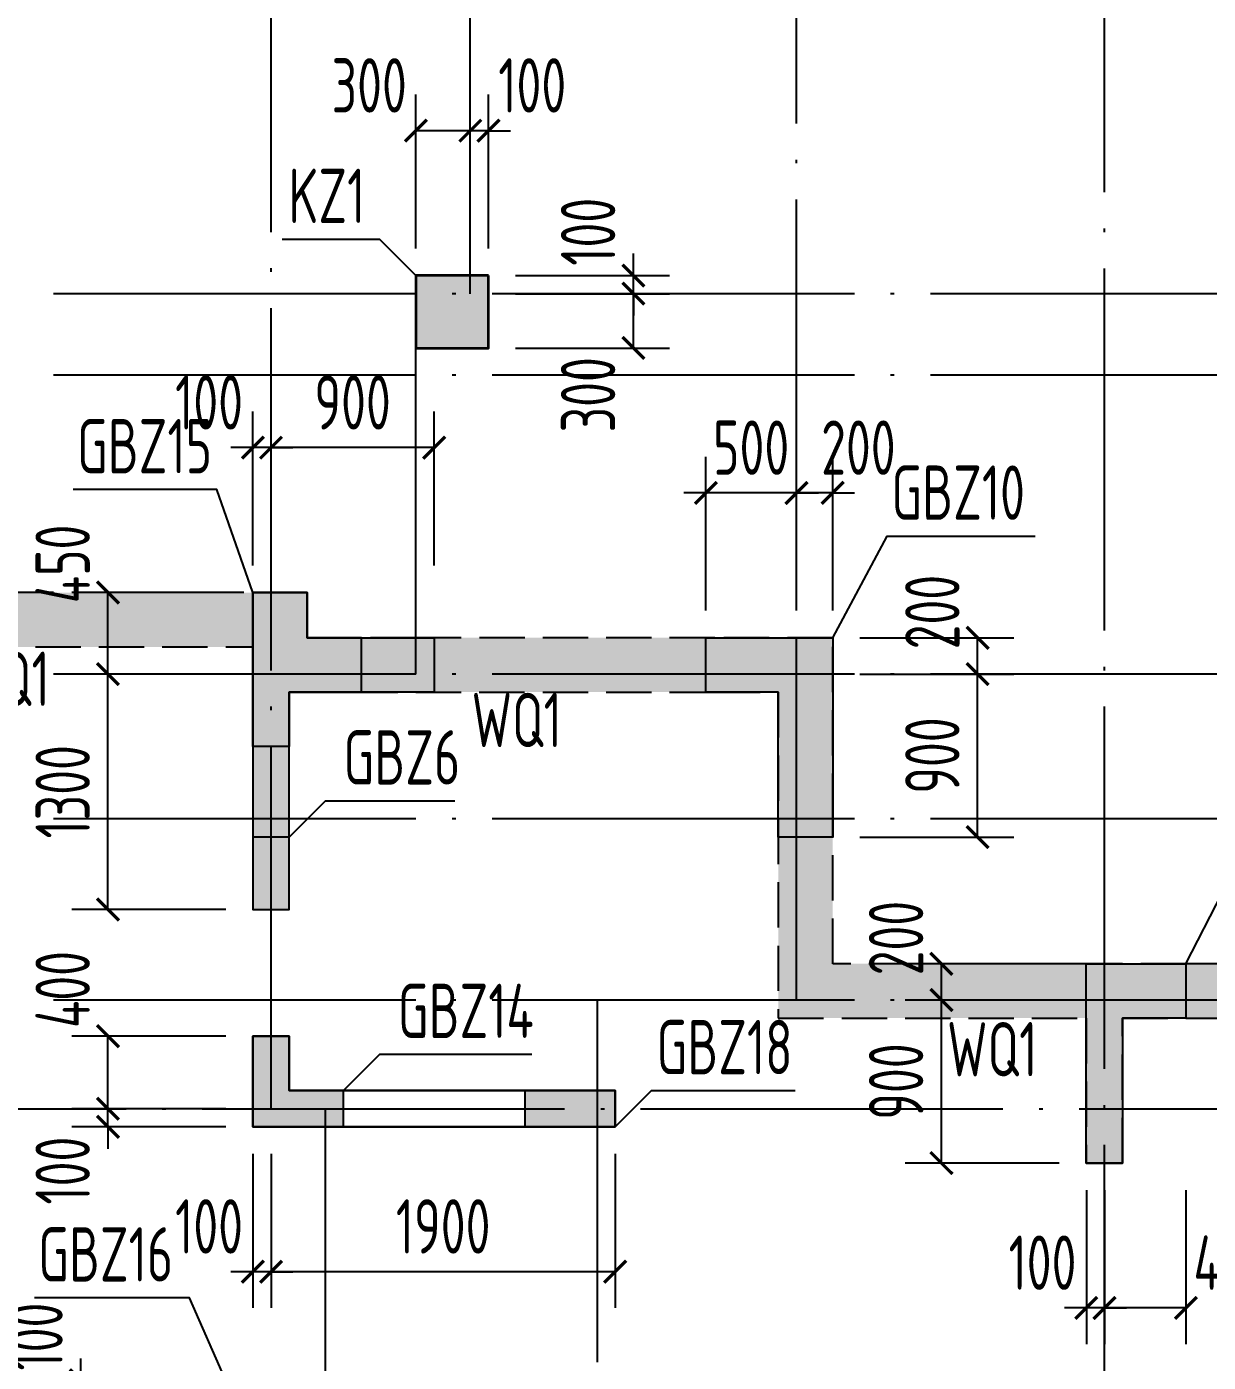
# Model space of a CAD drawing. Extents: x -1058961 to 23600, y -449123 to 2751847.
# Drawn here: x -433208 to -426687, y 29336 to 36710 of the extents above; entities that cross this region are included whole.
import ezdxf
from ezdxf.enums import TextEntityAlignment as Align

# ---------------------------------------------------------------- set-up
doc = ezdxf.new("R2010")
doc.units = 0
doc.header["$LTSCALE"] = 1000
doc.linetypes.add('DASH', pattern=[0.35, 0.25, -0.1])
doc.linetypes.add('DOTE', pattern=[2.42, 2, -0.2, 0.02, -0.2])
doc.layers.get('0').update_dxf_attribs({"linetype": 'CONTINUOUS'})
doc.layers.get('DEFPOINTS').update_dxf_attribs({"linetype": 'CONTINUOUS'})
for name, color, linetype in [('A-DOTE', 10, 'DOTE'), ('COLU_DE_TEXT', 7, 'CONTINUOUS'), ('LABEL', 1, 'CONTINUOUS'), ('S-Q墙填充', 252, 'CONTINUOUS'), ('S-Q墙实线', 6, 'CONTINUOUS'), ('S-Q墙标注', 3, 'CONTINUOUS'), ('S-Q墙虚线', 6, 'DASH'), ('S-X详图填充', 252, 'CONTINUOUS'), ('S-X详图实线', 4, 'CONTINUOUS'), ('S-Z柱实线', 6, 'CONTINUOUS')]:
    doc.layers.add(name, color=color, linetype=linetype)
doc.layers.add('PUB_HATCH', color=8, linetype='CONTINUOUS', lineweight=9)
doc.styles.add('TSSD_REIN', font='tssdeng.shx', dxfattribs={"width": 0.7, "height": 300, "bigfont": 'tssdchn.shx'})
doc.styles.add('结构文字', font='zstxt.shx', dxfattribs={"width": 0.7, "bigfont": 'zshz.shx'})
doc.dimstyles.new('STRUCK', dxfattribs={"dimtxt": 400, "dimasz": 121, "dimexe": 200, "dimexo": 150, "dimgap": 115, "dimtad": 1, "dimdec": 0, "dimdsep": 46, "dimtxsty": '结构文字', "dimblk": 'ARCHTICK', "dimcen": 400, "dimclrd": 3, "dimclre": 3, "dimclrt": 7, "dimadec": 0, "dimazin": 0, "dimtfac": 1, "dimtdec": 0, "dimtix": 1, "dimtmove": 2, "dimatfit": 3, "dimldrblk": '_DIMX', "dimfxl": 0, "dimtolj": 1, "dimtzin": 0, "dimarcsym": 0})

# ---------------------------------------------------------------- blocks, each defined once
blk = doc.blocks.new('20210726.16350016')
at = {"layer": 'A-DOTE'}
for p, q in [((18500, 13100.3), (18500, 21100)), ((19600, 17600), (19600, 21100)), ((21400, 13700), (21400, 21100)), ((23100, 10900), (23100, 21100)), ((55600, 17600), (3600, 17600)), ((19300, 15500), (19300, 17600)), ((55600, 17150), (3600, 17150)), ((55600, 15500), (3600, 15500)), ((55600, 14700), (3600, 14700)), ((55600, 13700), (3600, 13700)), ((20299.8, 13700), (20300, 3600)), ((3600, 13100.3), (55600, 13100.3)), ((18800, 11500), (18800, 13100))]:
    blk.add_line(p, q, dxfattribs=at)
blk = doc.blocks.new('_ArchTick')
at = {"color": 0, "linetype": 'ByBlock', "const_width": 0.15}
blk.add_lwpolyline([(-0.5, -0.5), (0.5, 0.5)], dxfattribs=at)
blk = doc.blocks.new('*D2979')
at = {"layer": 'DEFPOINTS', "color": 0}
for p in [(-428159.9, 31336.1), (-427359.9, 31336.1), (-427359.9, 30436.1)]:
    blk.add_point(p, dxfattribs=at)
at = {"layer": 'S-Q墙标注', "color": 3, "lineweight": -2}
for p, q in [((-427509.9, 31336.1), (-428359.9, 31336.1)), ((-428159.9, 30436.1), (-428159.9, 31336.1)), ((-427509.9, 30436.1), (-428359.9, 30436.1))]:
    blk.add_line(p, q, dxfattribs=at)
at = {"layer": 'S-Q墙标注', "color": 3, "lineweight": -2, "xscale": 121, "yscale": 121, "zscale": 121}
for p, rotation in [((-428159.9, 31336.1), 90), ((-428159.9, 30436.1), 270)]:
    blk.add_blockref('_ArchTick', p, dxfattribs=dict(at, rotation=rotation))
at = {"layer": 'S-Q墙标注', "color": 7, "insert": (-428409.9, 30886.1), "char_height": 300, "attachment_point": 5, "rotation": 90, "style": 'TSSD_REIN'}
blk.add_mtext('\\A1;900', dxfattribs=at)
blk = doc.blocks.new('_DIMX')
blk.add_line((-150, 0), (150, 0))
at = {"const_width": 50}
blk.add_lwpolyline([(-70, -70), (70, 70)], dxfattribs=at)
blk = doc.blocks.new('*D2980')
at = {"layer": 'DEFPOINTS', "color": 0}
for p in [(-428159.9, 31536.1), (-427359.9, 31536.1), (-427359.9, 31336.1)]:
    blk.add_point(p, dxfattribs=at)
at = {"layer": 'S-Q墙标注', "color": 3, "lineweight": -2}
for p, q in [((-427509.9, 31536.1), (-428359.9, 31536.1)), ((-428159.9, 31336.1), (-428159.9, 31536.1)), ((-427509.9, 31336.1), (-428359.9, 31336.1))]:
    blk.add_line(p, q, dxfattribs=at)
at = {"layer": 'S-Q墙标注', "color": 3, "lineweight": -2, "xscale": 121, "yscale": 121, "zscale": 121}
for p, rotation in [((-428159.9, 31536.1), 90), ((-428159.9, 31336.1), 270)]:
    blk.add_blockref('_ArchTick', p, dxfattribs=dict(at, rotation=rotation))
at = {"layer": 'S-Q墙标注', "color": 7, "insert": (-428409.9, 31678), "char_height": 300, "attachment_point": 5, "rotation": 90, "style": 'TSSD_REIN'}
blk.add_mtext('\\A1;200', dxfattribs=at)
blk = doc.blocks.new('*D2981')
at = {"layer": 'DEFPOINTS', "color": 0}
for p in [(-427259.9, 30436.1), (-426810, 30436.1), (-427259.9, 29636.1)]:
    blk.add_point(p, dxfattribs=at)
at = {"layer": 'S-Q墙标注', "color": 3, "lineweight": -2}
for p, q in [((-427259.9, 30286.1), (-427259.9, 29436.1)), ((-426810, 30286.1), (-426810, 29436.1)), ((-426810, 29636.1), (-427259.9, 29636.1))]:
    blk.add_line(p, q, dxfattribs=at)
at = {"layer": 'S-Q墙标注', "color": 3, "lineweight": -2, "xscale": 121, "yscale": 121, "zscale": 121, "rotation": 180}
blk.add_blockref('_ArchTick', (-427259.9, 29636.1), dxfattribs=at)
at = {"layer": 'S-Q墙标注', "color": 3, "lineweight": -2, "xscale": 121, "yscale": 121, "zscale": 121}
blk.add_blockref('_ArchTick', (-426810, 29636.1), dxfattribs=at)
at = {"layer": 'S-Q墙标注', "color": 7, "insert": (-426551.9, 29886.1), "char_height": 300, "attachment_point": 5, "style": 'TSSD_REIN'}
blk.add_mtext('\\A1;450', dxfattribs=at)
blk = doc.blocks.new('*D2982')
at = {"layer": 'DEFPOINTS', "color": 0}
for p in [(-427359.9, 30436.1), (-427259.9, 30436.1), (-427359.9, 29636.1)]:
    blk.add_point(p, dxfattribs=at)
at = {"layer": 'S-Q墙标注', "color": 3, "lineweight": -2}
for p, q in [((-427359.9, 30286.1), (-427359.9, 29436.1)), ((-427259.9, 30286.1), (-427259.9, 29436.1)), ((-427359.9, 29636.1), (-427480.9, 29636.1)), ((-427259.9, 29636.1), (-427359.9, 29636.1)), ((-427259.9, 29636.1), (-427138.9, 29636.1))]:
    blk.add_line(p, q, dxfattribs=at)
at = {"layer": 'S-Q墙标注', "color": 3, "lineweight": -2, "xscale": 121, "yscale": 121, "zscale": 121}
blk.add_blockref('_ArchTick', (-427359.9, 29636.1), dxfattribs=at)
at = {"layer": 'S-Q墙标注', "color": 3, "lineweight": -2, "xscale": 121, "yscale": 121, "zscale": 121, "rotation": 180}
blk.add_blockref('_ArchTick', (-427259.9, 29636.1), dxfattribs=at)
at = {"layer": 'S-Q墙标注', "color": 7, "insert": (-427601.9, 29886.1), "char_height": 300, "attachment_point": 5, "style": 'TSSD_REIN'}
blk.add_mtext('\\A1;100', dxfattribs=at)
blk = doc.blocks.new('*D2983')
at = {"layer": 'DEFPOINTS', "color": 0}
for p in [(-432759.9, 30736.3), (-431959.9, 30736.3), (-431959.9, 30636.3)]:
    blk.add_point(p, dxfattribs=at)
at = {"layer": 'S-Q墙标注', "color": 3, "lineweight": -2}
for p, q in [((-432759.9, 30736.3), (-432759.9, 30857.3)), ((-432109.9, 30736.3), (-432959.9, 30736.3)), ((-432759.9, 30636.3), (-432759.9, 30736.3)), ((-432109.9, 30636.3), (-432959.9, 30636.3)), ((-432759.9, 30636.3), (-432759.9, 30515.3))]:
    blk.add_line(p, q, dxfattribs=at)
at = {"layer": 'S-Q墙标注', "color": 3, "lineweight": -2, "xscale": 121, "yscale": 121, "zscale": 121}
for p, rotation in [((-432759.9, 30736.3), 270), ((-432759.9, 30636.3), 90)]:
    blk.add_blockref('_ArchTick', p, dxfattribs=dict(at, rotation=rotation))
at = {"layer": 'S-Q墙标注', "color": 7, "insert": (-433009.9, 30394.4), "char_height": 300, "attachment_point": 5, "rotation": 90, "style": 'TSSD_REIN'}
blk.add_mtext('\\A1;100', dxfattribs=at)
blk = doc.blocks.new('*D2984')
at = {"layer": 'DEFPOINTS', "color": 0}
for p in [(-432759.9, 31136.3), (-431959.9, 31136.3), (-431959.9, 30736.3)]:
    blk.add_point(p, dxfattribs=at)
at = {"layer": 'S-Q墙标注', "color": 3, "lineweight": -2}
for p, q in [((-432109.9, 31136.3), (-432959.9, 31136.3)), ((-432759.9, 30736.3), (-432759.9, 31136.3)), ((-432109.9, 30736.3), (-432959.9, 30736.3))]:
    blk.add_line(p, q, dxfattribs=at)
at = {"layer": 'S-Q墙标注', "color": 3, "lineweight": -2, "xscale": 121, "yscale": 121, "zscale": 121}
for p, rotation in [((-432759.9, 31136.3), 90), ((-432759.9, 30736.3), 270)]:
    blk.add_blockref('_ArchTick', p, dxfattribs=dict(at, rotation=rotation))
at = {"layer": 'S-Q墙标注', "color": 7, "insert": (-433009.9, 31394.4), "char_height": 300, "attachment_point": 5, "rotation": 90, "style": 'TSSD_REIN'}
blk.add_mtext('\\A1;400', dxfattribs=at)
blk = doc.blocks.new('*D2985')
at = {"layer": 'DEFPOINTS', "color": 0}
for p in [(-431859.9, 30636.3), (-429959.9, 30636.3), (-431859.9, 29836.3)]:
    blk.add_point(p, dxfattribs=at)
at = {"layer": 'S-Q墙标注', "color": 3, "lineweight": -2}
for p, q in [((-431859.9, 30486.3), (-431859.9, 29636.3)), ((-429959.9, 30486.3), (-429959.9, 29636.3)), ((-429959.9, 29836.3), (-431859.9, 29836.3))]:
    blk.add_line(p, q, dxfattribs=at)
at = {"layer": 'S-Q墙标注', "color": 3, "lineweight": -2, "xscale": 121, "yscale": 121, "zscale": 121, "rotation": 180}
blk.add_blockref('_ArchTick', (-431859.9, 29836.3), dxfattribs=at)
at = {"layer": 'S-Q墙标注', "color": 3, "lineweight": -2, "xscale": 121, "yscale": 121, "zscale": 121}
blk.add_blockref('_ArchTick', (-429959.9, 29836.3), dxfattribs=at)
at = {"layer": 'S-Q墙标注', "color": 7, "insert": (-430909.9, 30086.3), "char_height": 300, "attachment_point": 5, "style": 'TSSD_REIN'}
blk.add_mtext('\\A1;1900', dxfattribs=at)
blk = doc.blocks.new('*D2986')
at = {"layer": 'DEFPOINTS', "color": 0}
for p in [(-431959.9, 30636.3), (-431859.9, 30636.3), (-431959.9, 29836.3)]:
    blk.add_point(p, dxfattribs=at)
at = {"layer": 'S-Q墙标注', "color": 3, "lineweight": -2}
for p, q in [((-431959.9, 30486.3), (-431959.9, 29636.3)), ((-431859.9, 30486.3), (-431859.9, 29636.3)), ((-431959.9, 29836.3), (-432080.9, 29836.3)), ((-431859.9, 29836.3), (-431959.9, 29836.3)), ((-431859.9, 29836.3), (-431738.9, 29836.3))]:
    blk.add_line(p, q, dxfattribs=at)
at = {"layer": 'S-Q墙标注', "color": 3, "lineweight": -2, "xscale": 121, "yscale": 121, "zscale": 121}
blk.add_blockref('_ArchTick', (-431959.9, 29836.3), dxfattribs=at)
at = {"layer": 'S-Q墙标注', "color": 3, "lineweight": -2, "xscale": 121, "yscale": 121, "zscale": 121, "rotation": 180}
blk.add_blockref('_ArchTick', (-431859.9, 29836.3), dxfattribs=at)
at = {"layer": 'S-Q墙标注', "color": 7, "insert": (-432201.8, 30086.3), "char_height": 300, "attachment_point": 5, "style": 'TSSD_REIN'}
blk.add_mtext('\\A1;100', dxfattribs=at)
blk = doc.blocks.new('*D2987')
at = {"layer": 'DEFPOINTS', "color": 0}
for p in [(-428759.9, 33136.1), (-427959.9, 33136.1), (-428759.9, 32236.1)]:
    blk.add_point(p, dxfattribs=at)
at = {"layer": 'S-Q墙标注', "color": 3, "lineweight": -2}
for p, q in [((-428609.9, 33136.1), (-427759.9, 33136.1)), ((-427959.9, 32236.1), (-427959.9, 33136.1)), ((-428609.9, 32236.1), (-427759.9, 32236.1))]:
    blk.add_line(p, q, dxfattribs=at)
at = {"layer": 'S-Q墙标注', "color": 3, "lineweight": -2, "xscale": 121, "yscale": 121, "zscale": 121}
for p, rotation in [((-427959.9, 33136.1), 90), ((-427959.9, 32236.1), 270)]:
    blk.add_blockref('_ArchTick', p, dxfattribs=dict(at, rotation=rotation))
at = {"layer": 'S-Q墙标注', "color": 7, "insert": (-428209.9, 32686.1), "char_height": 300, "attachment_point": 5, "rotation": 90, "style": 'TSSD_REIN'}
blk.add_mtext('\\A1;900', dxfattribs=at)
blk = doc.blocks.new('*D2988')
at = {"layer": 'DEFPOINTS', "color": 0}
for p in [(-428759.9, 33336.1), (-427959.9, 33336.1), (-428759.9, 33136.1)]:
    blk.add_point(p, dxfattribs=at)
at = {"layer": 'S-Q墙标注', "color": 3, "lineweight": -2}
for p, q in [((-428609.9, 33336.1), (-427759.9, 33336.1)), ((-427959.9, 33136.1), (-427959.9, 33336.1)), ((-428609.9, 33136.1), (-427759.9, 33136.1))]:
    blk.add_line(p, q, dxfattribs=at)
at = {"layer": 'S-Q墙标注', "color": 3, "lineweight": -2, "xscale": 121, "yscale": 121, "zscale": 121}
for p, rotation in [((-427959.9, 33336.1), 90), ((-427959.9, 33136.1), 270)]:
    blk.add_blockref('_ArchTick', p, dxfattribs=dict(at, rotation=rotation))
at = {"layer": 'S-Q墙标注', "color": 7, "insert": (-428209.9, 33478), "char_height": 300, "attachment_point": 5, "rotation": 90, "style": 'TSSD_REIN'}
blk.add_mtext('\\A1;200', dxfattribs=at)
blk = doc.blocks.new('*D2989')
at = {"layer": 'DEFPOINTS', "color": 0}
for p in [(-428959.9, 34136.1), (-428959.9, 33336.1), (-428759.9, 33336.1)]:
    blk.add_point(p, dxfattribs=at)
at = {"layer": 'S-Q墙标注', "color": 3, "lineweight": -2}
for p, q in [((-428959.9, 33486.1), (-428959.9, 34336.1)), ((-428759.9, 33486.1), (-428759.9, 34336.1)), ((-428959.9, 34136.1), (-429080.9, 34136.1)), ((-428759.9, 34136.1), (-428959.9, 34136.1)), ((-428759.9, 34136.1), (-428638.9, 34136.1))]:
    blk.add_line(p, q, dxfattribs=at)
at = {"layer": 'S-Q墙标注', "color": 3, "lineweight": -2, "xscale": 121, "yscale": 121, "zscale": 121}
blk.add_blockref('_ArchTick', (-428959.9, 34136.1), dxfattribs=at)
at = {"layer": 'S-Q墙标注', "color": 3, "lineweight": -2, "xscale": 121, "yscale": 121, "zscale": 121, "rotation": 180}
blk.add_blockref('_ArchTick', (-428759.9, 34136.1), dxfattribs=at)
at = {"layer": 'S-Q墙标注', "color": 7, "insert": (-428618, 34386.1), "char_height": 300, "attachment_point": 5, "style": 'TSSD_REIN'}
blk.add_mtext('\\A1;200', dxfattribs=at)
blk = doc.blocks.new('*D2990')
at = {"layer": 'DEFPOINTS', "color": 0}
for p in [(-429459.8, 34136.1), (-429459.8, 33336.1), (-428959.9, 33336.1)]:
    blk.add_point(p, dxfattribs=at)
at = {"layer": 'S-Q墙标注', "color": 3, "lineweight": -2}
for p, q in [((-429459.8, 33486.1), (-429459.8, 34336.1)), ((-428959.9, 33486.1), (-428959.9, 34336.1)), ((-429459.8, 34136.1), (-429580.8, 34136.1)), ((-428959.9, 34136.1), (-429459.8, 34136.1)), ((-428959.9, 34136.1), (-428838.9, 34136.1))]:
    blk.add_line(p, q, dxfattribs=at)
at = {"layer": 'S-Q墙标注', "color": 3, "lineweight": -2, "xscale": 121, "yscale": 121, "zscale": 121}
blk.add_blockref('_ArchTick', (-429459.8, 34136.1), dxfattribs=at)
at = {"layer": 'S-Q墙标注', "color": 3, "lineweight": -2, "xscale": 121, "yscale": 121, "zscale": 121, "rotation": 180}
blk.add_blockref('_ArchTick', (-428959.9, 34136.1), dxfattribs=at)
at = {"layer": 'S-Q墙标注', "color": 7, "insert": (-429209.9, 34386.1), "char_height": 300, "attachment_point": 5, "style": 'TSSD_REIN'}
blk.add_mtext('\\A1;500', dxfattribs=at)
blk = doc.blocks.new('*D2993')
at = {"layer": 'DEFPOINTS', "color": 0}
for p in [(-432759.9, 33136.1), (-431959.9, 33136.1), (-431959.9, 31836.1)]:
    blk.add_point(p, dxfattribs=at)
at = {"layer": 'S-Q墙标注', "color": 3, "lineweight": -2}
for p, q in [((-432109.9, 33136.1), (-432959.9, 33136.1)), ((-432759.9, 31836.1), (-432759.9, 33136.1)), ((-432109.9, 31836.1), (-432959.9, 31836.1))]:
    blk.add_line(p, q, dxfattribs=at)
at = {"layer": 'S-Q墙标注', "color": 3, "lineweight": -2, "xscale": 121, "yscale": 121, "zscale": 121}
for p, rotation in [((-432759.9, 33136.1), 90), ((-432759.9, 31836.1), 270)]:
    blk.add_blockref('_ArchTick', p, dxfattribs=dict(at, rotation=rotation))
at = {"layer": 'S-Q墙标注', "color": 7, "insert": (-433009.9, 32486.1), "char_height": 300, "attachment_point": 5, "rotation": 90, "style": 'TSSD_REIN'}
blk.add_mtext('\\A1;1300', dxfattribs=at)
blk = doc.blocks.new('*D2994')
at = {"layer": 'DEFPOINTS', "color": 0}
for p in [(-432759.9, 33586.1), (-431959.9, 33586.1), (-431959.9, 33136.1)]:
    blk.add_point(p, dxfattribs=at)
at = {"layer": 'S-Q墙标注', "color": 3, "lineweight": -2}
for p, q in [((-432109.9, 33586.1), (-432959.9, 33586.1)), ((-432759.9, 33136.1), (-432759.9, 33586.1)), ((-432109.9, 33136.1), (-432959.9, 33136.1))]:
    blk.add_line(p, q, dxfattribs=at)
at = {"layer": 'S-Q墙标注', "color": 3, "lineweight": -2, "xscale": 121, "yscale": 121, "zscale": 121}
for p, rotation in [((-432759.9, 33586.1), 90), ((-432759.9, 33136.1), 270)]:
    blk.add_blockref('_ArchTick', p, dxfattribs=dict(at, rotation=rotation))
at = {"layer": 'S-Q墙标注', "color": 7, "insert": (-433009.9, 33744.1), "char_height": 300, "attachment_point": 5, "rotation": 90, "style": 'TSSD_REIN'}
blk.add_mtext('\\A1;450', dxfattribs=at)
blk = doc.blocks.new('*D2995')
at = {"layer": 'DEFPOINTS', "color": 0}
for p in [(-431859.9, 34386.1), (-431859.9, 33586.1), (-430959.8, 33586.1)]:
    blk.add_point(p, dxfattribs=at)
at = {"layer": 'S-Q墙标注', "color": 3, "lineweight": -2}
for p, q in [((-431859.9, 33736.1), (-431859.9, 34586.1)), ((-430959.8, 33736.1), (-430959.8, 34586.1)), ((-430959.8, 34386.1), (-431859.9, 34386.1))]:
    blk.add_line(p, q, dxfattribs=at)
at = {"layer": 'S-Q墙标注', "color": 3, "lineweight": -2, "xscale": 121, "yscale": 121, "zscale": 121, "rotation": 180}
blk.add_blockref('_ArchTick', (-431859.9, 34386.1), dxfattribs=at)
at = {"layer": 'S-Q墙标注', "color": 3, "lineweight": -2, "xscale": 121, "yscale": 121, "zscale": 121}
blk.add_blockref('_ArchTick', (-430959.8, 34386.1), dxfattribs=at)
at = {"layer": 'S-Q墙标注', "color": 7, "insert": (-431409.8, 34636.1), "char_height": 300, "attachment_point": 5, "style": 'TSSD_REIN'}
blk.add_mtext('\\A1;900', dxfattribs=at)
blk = doc.blocks.new('*D2996')
at = {"layer": 'DEFPOINTS', "color": 0}
for p in [(-431959.9, 34386.1), (-431959.9, 33586.1), (-431859.9, 33586.1)]:
    blk.add_point(p, dxfattribs=at)
at = {"layer": 'S-Q墙标注', "color": 3, "lineweight": -2}
for p, q in [((-431959.9, 33736.1), (-431959.9, 34586.1)), ((-431859.9, 33736.1), (-431859.9, 34586.1)), ((-431959.9, 34386.1), (-432080.9, 34386.1)), ((-431859.9, 34386.1), (-431959.9, 34386.1)), ((-431859.9, 34386.1), (-431738.9, 34386.1))]:
    blk.add_line(p, q, dxfattribs=at)
at = {"layer": 'S-Q墙标注', "color": 3, "lineweight": -2, "xscale": 121, "yscale": 121, "zscale": 121}
blk.add_blockref('_ArchTick', (-431959.9, 34386.1), dxfattribs=at)
at = {"layer": 'S-Q墙标注', "color": 3, "lineweight": -2, "xscale": 121, "yscale": 121, "zscale": 121, "rotation": 180}
blk.add_blockref('_ArchTick', (-431859.9, 34386.1), dxfattribs=at)
at = {"layer": 'S-Q墙标注', "color": 7, "insert": (-432201.8, 34636.1), "char_height": 300, "attachment_point": 5, "style": 'TSSD_REIN'}
blk.add_mtext('\\A1;100', dxfattribs=at)
blk = doc.blocks.new('*D2941')
at = {"layer": 'DEFPOINTS', "color": 0}
for p in [(-430659.9, 35336.1), (-429859.9, 35336.1), (-430659.9, 35236.1)]:
    blk.add_point(p, dxfattribs=at)
at = {"layer": 'S-Q墙标注', "color": 3, "lineweight": -2}
for p, q in [((-429859.9, 35336.1), (-429859.9, 35457.1)), ((-430509.9, 35336.1), (-429659.9, 35336.1)), ((-429859.9, 35236.1), (-429859.9, 35336.1)), ((-430509.9, 35236.1), (-429659.9, 35236.1)), ((-429859.9, 35236.1), (-429859.9, 35115.1))]:
    blk.add_line(p, q, dxfattribs=at)
at = {"layer": 'S-Q墙标注', "color": 3, "lineweight": -2, "xscale": 121, "yscale": 121, "zscale": 121}
for p, rotation in [((-429859.9, 35336.1), 270), ((-429859.9, 35236.1), 90)]:
    blk.add_blockref('_ArchTick', p, dxfattribs=dict(at, rotation=rotation))
at = {"layer": 'S-Q墙标注', "color": 7, "insert": (-430109.9, 35578), "char_height": 300, "attachment_point": 5, "rotation": 90, "style": 'TSSD_REIN'}
blk.add_mtext('\\A1;100', dxfattribs=at)
blk = doc.blocks.new('*D2944')
at = {"layer": 'DEFPOINTS', "color": 0}
for p in [(-430659.9, 35236.1), (-429859.9, 35236.1), (-430659.9, 34936.1)]:
    blk.add_point(p, dxfattribs=at)
at = {"layer": 'S-Q墙标注', "color": 3, "lineweight": -2}
for p, q in [((-430509.9, 35236.1), (-429659.9, 35236.1)), ((-429859.9, 34936.1), (-429859.9, 35236.1)), ((-430509.9, 34936.1), (-429659.9, 34936.1))]:
    blk.add_line(p, q, dxfattribs=at)
at = {"layer": 'S-Q墙标注', "color": 3, "lineweight": -2, "xscale": 121, "yscale": 121, "zscale": 121}
for p, rotation in [((-429859.9, 35236.1), 90), ((-429859.9, 34936.1), 270)]:
    blk.add_blockref('_ArchTick', p, dxfattribs=dict(at, rotation=rotation))
at = {"layer": 'S-Q墙标注', "color": 7, "insert": (-430109.9, 34678), "char_height": 300, "attachment_point": 5, "rotation": 90, "style": 'TSSD_REIN'}
blk.add_mtext('\\A1;300', dxfattribs=at)
blk = doc.blocks.new('*D2945')
at = {"layer": 'DEFPOINTS', "color": 0}
for p in [(-431059.9, 36136.1), (-431059.9, 35336.1), (-430759.9, 35336.1)]:
    blk.add_point(p, dxfattribs=at)
at = {"layer": 'S-Q墙标注', "color": 3, "lineweight": -2}
for p, q in [((-431059.9, 35486.1), (-431059.9, 36336.1)), ((-430759.9, 35486.1), (-430759.9, 36336.1)), ((-430759.9, 36136.1), (-431059.9, 36136.1))]:
    blk.add_line(p, q, dxfattribs=at)
at = {"layer": 'S-Q墙标注', "color": 3, "lineweight": -2, "xscale": 121, "yscale": 121, "zscale": 121, "rotation": 180}
blk.add_blockref('_ArchTick', (-431059.9, 36136.1), dxfattribs=at)
at = {"layer": 'S-Q墙标注', "color": 3, "lineweight": -2, "xscale": 121, "yscale": 121, "zscale": 121}
blk.add_blockref('_ArchTick', (-430759.9, 36136.1), dxfattribs=at)
at = {"layer": 'S-Q墙标注', "color": 7, "insert": (-431318, 36386.1), "char_height": 300, "attachment_point": 5, "style": 'TSSD_REIN'}
blk.add_mtext('\\A1;300', dxfattribs=at)
blk = doc.blocks.new('*D2920')
at = {"layer": 'DEFPOINTS', "color": 0}
for p in [(-432909.9, 29236.1), (-432109.9, 29236.1), (-432109.9, 29136.1)]:
    blk.add_point(p, dxfattribs=at)
at = {"layer": 'S-Q墙标注', "color": 3, "lineweight": -2}
for p, q in [((-432909.9, 29236.1), (-432909.9, 29357.1)), ((-432259.9, 29236.1), (-433109.9, 29236.1)), ((-432909.9, 29136.1), (-432909.9, 29236.1)), ((-432259.9, 29136.1), (-433109.9, 29136.1)), ((-432909.9, 29136.1), (-432909.9, 29015.1))]:
    blk.add_line(p, q, dxfattribs=at)
at = {"layer": 'S-Q墙标注', "color": 3, "lineweight": -2, "xscale": 121, "yscale": 121, "zscale": 121}
for p, rotation in [((-432909.9, 29236.1), 270), ((-432909.9, 29136.1), 90)]:
    blk.add_blockref('_ArchTick', p, dxfattribs=dict(at, rotation=rotation))
at = {"layer": 'S-Q墙标注', "color": 7, "insert": (-433159.9, 29478), "char_height": 300, "attachment_point": 5, "rotation": 90, "style": 'TSSD_REIN'}
blk.add_mtext('\\A1;100', dxfattribs=at)
blk = doc.blocks.new('A$C028C60F5')
at = {"color": 6}
blk.add_lwpolyline([(400, 0), (0, 0), (0, -400), (400, -400)], close=True, dxfattribs=at)
at = {"layer": 'PUB_HATCH'}
blk.add_solid([(0, -400), (400, -400), (0, 0), (400, 0)], dxfattribs=at)
blk = doc.blocks.new('A$C3EFA6995')
blk.add_blockref('A$C028C60F5', (15900, -2400))
blk = doc.blocks.new('*D2930')
at = {"layer": 'DEFPOINTS', "color": 0}
for p in [(-430759.9, 36136.1), (-430759.9, 35336.1), (-430659.9, 35336.1)]:
    blk.add_point(p, dxfattribs=at)
at = {"layer": 'S-Q墙标注', "color": 3, "lineweight": -2}
for p, q in [((-430759.9, 35486.1), (-430759.9, 36336.1)), ((-430659.9, 35486.1), (-430659.9, 36336.1)), ((-430759.9, 36136.1), (-430880.9, 36136.1)), ((-430659.9, 36136.1), (-430759.9, 36136.1)), ((-430659.9, 36136.1), (-430538.9, 36136.1))]:
    blk.add_line(p, q, dxfattribs=at)
at = {"layer": 'S-Q墙标注', "color": 3, "lineweight": -2, "xscale": 121, "yscale": 121, "zscale": 121}
blk.add_blockref('_ArchTick', (-430759.9, 36136.1), dxfattribs=at)
at = {"layer": 'S-Q墙标注', "color": 3, "lineweight": -2, "xscale": 121, "yscale": 121, "zscale": 121, "rotation": 180}
blk.add_blockref('_ArchTick', (-430659.9, 36136.1), dxfattribs=at)
at = {"layer": 'S-Q墙标注', "color": 7, "insert": (-430418, 36386.1), "char_height": 300, "attachment_point": 5, "style": 'TSSD_REIN'}
blk.add_mtext('\\A1;100', dxfattribs=at)

msp = doc.modelspace()

# ---------------------------------------------------------------- hatches: boundary and pattern name
at = {"layer": 'S-Q墙填充', "ltscale": 0.5}
h = msp.add_hatch(dxfattribs=at)
h.set_pattern_fill('ARMORED', color=252, scale=30, style=0)
h.set_pattern_definition([(50, (-494823.67, -5932.07), (215.17805, -18.82564), [22.5, -247.5]), (355, (-494823.67, -5932.07), (-41.6254, 225.65764), [18, -198]), (100.4514, (-494805.74, -5933.64), (173.5528, 206.83186), [19.12206, -210.34263]), (46.1842, (-494823.67, -5872.07), (320.1723, -49.6557), [33.75, -371.25]), (96.6356, (-494797, -5876.2), (280.3988, 292.2354), [28.6831, -315.5139]), (351.1842, (-494823.67, -5872.07), (280.3986, 292.2356), [27, -297]), (21, (-494793.67, -5887.07), (179.07212, -120.78567), [22.5, -247.5]), (326, (-494793.67, -5887.07), (72.9946, 217.545), [18, -198]), (71.4514, (-494778.75, -5897.14), (252.0668, 96.75915), [19.12206, -210.34263]), (37.5, (-494823.67, -5932.07), (3.647957, 99.868156), [0, -195.6, 0, -201, 0, -198.75]), (7.5, (-494823.67, -5932.07), (78.92086, 118.32351), [0, -114.6, 0, -191.1, 0, -75.75]), (327.5, (-494890.57, -5932.07), (160.14673, -6.76646), [0, -75, 0, -234, 0, -310.5]), (317.5, (-494920.57, -5932.07), (174.95585, 30.0315), [0, -97.5, 0, -155.4, 0, -220.5]), (45, (-494823.67, -5932.07), (-106.06602, 106.06602), [])])
h.paths.add_polyline_path([(-403759.84, 33336.07), (-404409.75, 33336.07), (-406059.82, 33336.07), (-406660.04, 33336.07), (-406660.18, 33586.07), (-409859.77, 33586.07), (-409859.85, 33336.07), (-410459.78, 33336.07), (-412060.01, 33336.07), (-412759.92, 33336.07), (-412759.92, 32336.07), (-412759.92, 31536.07), (-425459.93, 31536.07), (-425909.93, 31536.07), (-426810.02, 31536.07), (-427259.92, 31536.07), (-428759.92, 31536.07), (-428759.92, 32336.07), (-428759.92, 33336.07), (-429409.84, 33336.07), (-431060.32, 33336.07), (-431659.92, 33336.07), (-431659.92, 33586.07), (-434859.92, 33586.07), (-434859.92, 33336.07), (-435460.05, 33336.07), (-437060.01, 33336.07), (-437759.92, 33336.07), (-437759.92, 32336.07), (-437759.92, 31536.07), (-445959.92, 31536.07), (-445959.92, 28536.07), (-445959.91, 25936.07), (-445959.91, 23836.07), (-443159.91, 23836.07), (-436659.87, 23836.07), (-436659.92, 22636.06), (-435609.92, 22636.06), (-433259.91, 22636.06), (-430709.92, 22636.06), (-429859.93, 22636.06), (-429859.98, 23835.95), (-424259.93, 23836.07), (-423359.94, 23836.07), (-420759.94, 23836.07), (-418159.91, 23836.07), (-417259.91, 23836.07), (-411659.91, 23836.07), (-411659.91, 22636.06), (-410609.92, 22636.06), (-408259.94, 22636.06), (-405909.92, 22636.06), (-404859.94, 22636.06), (-404859.94, 23836.07), (-399259.93, 23836.07), (-398359.94, 23836.07), (-395559.93, 23836.07), (-395559.93, 31536.07), (-397160.02, 31536.07), (-397559.93, 31536.07), (-400459.92, 31536.07), (-400909.92, 31536.07), (-401810.02, 31536.07), (-402259.93, 31536.07), (-403759.84, 31536.07), (-403759.84, 32336.07)])
h.paths.add_polyline_path([(-445659.92, 28436.07), (-444959.92, 28436.07), (-444959.92, 28636.07), (-445659.92, 28636.07), (-445659.92, 31236.07), (-445259.93, 31236.07), (-444359.83, 31236.07), (-444059.91, 31236.07), (-444059.9, 30586.07), (-443859.9, 30586.07), (-443859.91, 31236.07), (-441159.91, 31236.07), (-441159.91, 28436.07), (-440959.91, 28436.07), (-440959.91, 31236.07), (-440609.91, 31236.07), (-439709.83, 31236.07), (-439359.91, 31236.07), (-439359.91, 30436.07), (-439159.91, 30436.07), (-439159.91, 31236.07), (-437459.92, 31236.07), (-437459.92, 32336.07), (-437459.92, 33036.07), (-437060.01, 33036.07), (-435460.05, 33036.07), (-434759.92, 33036.07), (-434759.92, 31836.07), (-434559.92, 31836.07), (-434559.92, 33136.07), (-434559.92, 33286.07), (-431959.92, 33286.07), (-431959.92, 33136.07), (-431959.92, 31836.07), (-431759.92, 31836.07), (-431759.92, 33036.07), (-431060.32, 33036.07), (-429409.84, 33036.07), (-429059.92, 33036.07), (-429059.92, 32336.07), (-429059.92, 31236.07), (-427359.92, 31236.07), (-427359.92, 30436.07), (-427159.92, 30436.07), (-427159.92, 31236.07), (-426810.02, 31236.07), (-425909.93, 31236.07), (-425559.93, 31236.07), (-425559.93, 28436.07), (-425359.93, 28436.07), (-425359.93, 31236.07), (-422659.93, 31236.07), (-422659.93, 28436.07), (-422459.93, 28436.07), (-422459.93, 31236.07), (-422160.02, 31236.07), (-421159.93, 31236.07), (-420859.93, 31236.07), (-420859.94, 31236.07), (-420659.94, 31236.07), (-420659.93, 31236.07), (-420359.92, 31236.07), (-419359.83, 31236.07), (-419059.91, 31236.07), (-419059.91, 28435.87), (-418859.91, 28435.87), (-418859.91, 31236.07), (-416159.92, 31236.07), (-416159.92, 28436.07), (-415959.92, 28436.07), (-415959.92, 31236.07), (-415609.92, 31236.07), (-414709.83, 31236.07), (-414359.92, 31236.07), (-414359.92, 30436.07), (-414159.92, 30436.07), (-414159.92, 31236.07), (-412459.92, 31236.07), (-412459.92, 32336.07), (-412459.92, 33036.07), (-412060.01, 33036.07), (-410459.78, 33036.07), (-409759.92, 33036.07), (-409759.92, 31836.07), (-409559.92, 31836.07), (-409559.92, 33286.07), (-406959.92, 33286.07), (-406959.92, 31836.07), (-406759.92, 31836.07), (-406759.92, 33036.07), (-406059.82, 33036.07), (-404409.75, 33036.07), (-404059.84, 33036.07), (-404059.84, 32336.07), (-404059.84, 31236.07), (-402359.93, 31236.07), (-402359.93, 30436.07), (-402159.93, 30436.07), (-402159.93, 31236.07), (-401810.02, 31236.07), (-400909.92, 31236.07), (-400559.92, 31236.07), (-400559.92, 28436.07), (-400359.92, 28436.07), (-400359.92, 31236.07), (-397659.93, 31236.07), (-397659.93, 30586.09), (-397459.93, 30586.09), (-397459.93, 31236.07), (-397160.02, 31236.07), (-396259.92, 31236.07), (-395859.92, 31236.07), (-395859.92, 28636.07), (-396559.93, 28636.07), (-396559.93, 28436.07), (-395859.92, 28436.07), (-395859.93, 25936.07), (-395859.93, 24136.07), (-398359.94, 24136.07), (-399159.93, 24136.07), (-399159.93, 25586.07), (-399359.93, 25586.07), (-399359.93, 24136.07), (-404859.94, 24136.07), (-404859.94, 24386.06), (-405159.94, 24386.06), (-405159.94, 24036.07), (-405159.94, 22936.06), (-405909.92, 22936.06), (-408259.94, 22936.06), (-410609.92, 22936.06), (-411359.91, 22936.06), (-411359.91, 24036.07), (-411359.91, 24386.06), (-411659.91, 24386.06), (-411659.91, 24136.07), (-417159.91, 24136.07), (-417159.91, 25586.07), (-417359.91, 25586.07), (-417359.91, 24136.07), (-418159.91, 24136.07), (-420759.94, 24136.07), (-423359.94, 24136.07), (-424159.93, 24136.07), (-424159.93, 25586.07), (-424359.93, 25586.07), (-424359.93, 24136.07), (-429859.93, 24135.95), (-429859.9, 24386.05), (-430159.94, 24386.08), (-430159.99, 24035.95), (-430159.94, 22936.06), (-430709.92, 22936.07), (-433259.91, 22936.06), (-435609.92, 22936.06), (-436359.91, 22936.06), (-436359.86, 24035.95), (-436359.91, 24386.08), (-436659.92, 24386.05), (-436659.88, 24135.95), (-442159.91, 24136.07), (-442159.91, 25586.07), (-442359.91, 25586.07), (-442359.91, 24136.07), (-443159.91, 24136.07), (-445659.91, 24136.07), (-445659.91, 25936.07)], flags=16)
at = {"layer": 'S-X详图填充'}
h = msp.add_hatch(color=256, dxfattribs=at)
h.dxf.hatch_style = 1
h.paths.add_polyline_path([(-430659.93, 35336.09), (-431059.93, 35336.09), (-431059.93, 34936.09), (-430659.93, 34936.09)])
h = msp.add_hatch(color=256, dxfattribs=at)
h.dxf.hatch_style = 1
h.paths.add_polyline_path([(-431660.02, 33336.1), (-430960.05, 33336.07), (-430960.05, 33036.07), (-431759.95, 33036.07), (-431759.94, 32736.09), (-431959.99, 32736.09), (-431960.05, 33585.98), (-431660.09, 33586.07)])
h = msp.add_hatch(color=256, dxfattribs=at)
h.dxf.hatch_style = 1
h.paths.add_polyline_path([(-428759.95, 32236.09), (-429059.95, 32236.09), (-429059.95, 33036.07), (-429459.94, 33036.07), (-429459.94, 33336.07), (-428759.95, 33336.07)])
h = msp.add_hatch(color=256, dxfattribs=at)
h.dxf.hatch_style = 1
h.paths.add_polyline_path([(-431759.93, 32236.09), (-431959.93, 32236.09), (-431959.93, 31836.09), (-431759.93, 31836.09)])
h = msp.add_hatch(color=256, dxfattribs=at)
h.dxf.hatch_style = 1
h.paths.add_polyline_path([(-426809.94, 31536.07), (-426809.99, 31236.07), (-427159.99, 31236.07), (-427159.94, 30436.09), (-427359.94, 30436.09), (-427359.94, 31536.07)])
h = msp.add_hatch(color=256, dxfattribs=at)
h.dxf.hatch_style = 1
h.paths.add_polyline_path([(-431459.93, 30636.39), (-431459.93, 30836.39), (-431759.93, 30836.39), (-431759.93, 31136.39), (-431959.93, 31136.39), (-431959.93, 30636.39)])
h = msp.add_hatch(color=256, dxfattribs=at)
h.dxf.hatch_style = 1
h.paths.add_polyline_path([(-429959.93, 30636.28), (-429959.93, 30836.28), (-430459.93, 30836.34), (-430459.93, 30636.34)])

# ---------------------------------------------------------------- linework, layer by layer
at = {"layer": 'LABEL'}
for points in [[(-431059.93, 35336.09), (-431259.93, 35536.09), (-431798.88, 35536.09)], [(-431959.92, 33586.07), (-432159.92, 34154.08), (-432952.22, 34154.08)], [(-428759.92, 33336.07), (-428459.93, 33897.77), (-427641.69, 33897.77)], [(-431759.93, 32236.09), (-431559.93, 32436.09), (-430844.96, 32436.09)], [(-426809.92, 31536.07), (-426609.92, 31925.38), (-425953.34, 31925.38)], [(-431459.93, 30836.39), (-431259.93, 31036.39), (-430419.93, 31036.39)], [(-429959.92, 30636.34), (-429759.92, 30836.34), (-428966.6, 30836.34)], [(-432109.93, 29236.09), (-432309.93, 29692.08), (-433165.97, 29692.08)]]:
    msp.add_lwpolyline(points, dxfattribs=at)
at = {"layer": 'S-Q墙实线', "ltscale": 0.5}
for points in [[(-431759.92, 31836.07), (-431759.92, 33036.07), (-431359.82, 33036.07), (-431359.82, 33336.07), (-431659.92, 33336.07), (-431659.92, 33586.07), (-431959.92, 33586.07), (-431959.92, 31836.07), (-431759.92, 31836.07)], [(-429459.92, 33336.07), (-428759.92, 33336.07), (-428759.92, 32236.07), (-429059.92, 32236.07), (-429059.92, 33036.07), (-429459.92, 33036.07), (-429459.92, 33336.07)], [(-426809.92, 31236.07), (-427159.92, 31236.07), (-427159.92, 30436.07), (-427359.92, 30436.07), (-427359.92, 31536.07), (-426809.92, 31536.07), (-426809.92, 31236.07)], [(-429959.92, 30636.37), (-431959.92, 30636.37), (-431959.92, 31136.37), (-431759.92, 31136.37), (-431759.92, 30836.37), (-429959.92, 30836.37), (-429959.92, 30636.37)]]:
    msp.add_lwpolyline(points, dxfattribs=at)
at = {"layer": 'S-Q墙实线'}
msp.add_lwpolyline([(-431759.92, 30836.34), (-431759.92, 31136.34), (-431959.92, 31136.34), (-431959.92, 30636.34), (-431560.05, 30636.34), (-429959.93, 30636.34), (-429959.93, 30836.34), (-431560.05, 30836.34)], close=True, dxfattribs=at)
at = {"layer": 'S-Q墙虚线', "color": 6}
for points in [[(-412759.92, 31536.07), (-425459.93, 31536.07), (-425909.93, 31536.07), (-426810.02, 31536.07), (-427259.92, 31536.07), (-428759.92, 31536.07), (-428759.92, 32336.07), (-428759.92, 33336.07), (-429409.84, 33336.07), (-431060.32, 33336.07), (-431659.92, 33336.07), (-431659.92, 33586.07), (-434859.92, 33586.07)], [(-434559.92, 33286.07), (-431959.92, 33286.07), (-431959.92, 33136.07), (-431959.92, 31836.07), (-431759.92, 31836.07), (-431759.92, 33036.07), (-431060.32, 33036.07), (-429409.84, 33036.07), (-429059.92, 33036.07), (-429059.92, 32336.07), (-429059.92, 31236.07), (-427359.92, 31236.07), (-427359.92, 30436.07), (-427159.92, 30436.07), (-427159.92, 31236.07), (-426810.02, 31236.07), (-425909.93, 31236.07)]]:
    msp.add_lwpolyline(points, dxfattribs=at)
at = {"layer": 'S-X详图实线'}
for points in [[(-430659.93, 35336.09), (-431059.93, 35336.09), (-431059.93, 34936.09), (-430659.93, 34936.09), (-430659.93, 35336.09)], [(-431759.94, 32736.09), (-431959.99, 32736.09), (-431960.05, 33585.98), (-431660.09, 33586.07), (-431660.02, 33336.1), (-430960.05, 33336.07), (-430960.05, 33036.07), (-431759.95, 33036.07), (-431759.94, 32736.09)], [(-428759.95, 32236.09), (-429059.95, 32236.09), (-429059.95, 33036.07), (-429459.94, 33036.07), (-429459.94, 33336.07), (-428759.95, 33336.07), (-428759.95, 32236.09)], [(-431759.93, 32236.09), (-431959.93, 32236.09), (-431959.93, 31836.09), (-431759.93, 31836.09), (-431759.93, 32236.09)], [(-426809.95, 31536.07), (-426809.95, 31236.07), (-427159.95, 31236.07), (-427159.94, 30436.09), (-427359.94, 30436.09), (-427359.95, 31536.07), (-426809.95, 31536.07)], [(-431459.93, 30636.39), (-431459.93, 30836.39), (-431759.93, 30836.39), (-431759.93, 31136.39), (-431959.93, 31136.39), (-431959.93, 30636.39), (-431459.93, 30636.39)], [(-429959.93, 30636.34), (-429959.93, 30836.34), (-430459.93, 30836.34), (-430459.93, 30636.34), (-429959.93, 30636.34)]]:
    msp.add_lwpolyline(points, close=True, dxfattribs=at)
at = {"layer": 'S-Z柱实线', "lineweight": 35}
msp.add_lwpolyline([(-430659.92, 35336.07), (-431059.92, 35336.07), (-431059.92, 34936.07), (-430659.92, 34936.07)], close=True, dxfattribs=at)

# ---------------------------------------------------------------- block references
msp.add_blockref('A$C3EFA6995', (-446959.92, 37736.07))
at = {"layer": 'A-DOTE'}
msp.add_blockref('20210726.16350016', (-450359.92, 17636.02), dxfattribs=at)

# ---------------------------------------------------------------- texts
at = {"layer": 'COLU_DE_TEXT', "style": 'TSSD_REIN', "width": 0.7}
for s, p in [('KZ1', (-431763.78, 35536.09)), ('GBZ15', (-432930.72, 34154.08)), ('GBZ10', (-428435.55, 33897.77)), ('GBZ6', (-431459.93, 32436.09)), ('GBZ14', (-431159.93, 31036.39)), ('GBZ18', (-429732.08, 30836.34)), ('GBZ16', (-433144.93, 29692.08))]:
    msp.add_text(s, height=300, dxfattribs=at).set_placement(p, align=Align.BOTTOM_LEFT)
at = {"layer": 'S-Q墙标注', "style": 'TSSD_REIN', "width": 0.7}
for p in [(-433330.41, 32869.86), (-430503.95, 32642.53), (-427879.36, 30824.68)]:
    msp.add_text('WQ1', height=300, dxfattribs=at).set_placement(p, align=Align.BOTTOM_CENTER)

# ---------------------------------------------------------------- dimensions: what is measured, and where the dimension line sits
at = {"layer": 'S-Q墙标注'}
for base, p1, p2, angle, picture, middle in [((-431059.92, 36136.07), (-430759.92, 35336.07), (-431059.92, 35336.07), 180, '*D2945', (-431318, 36386.07)), ((-430759.92, 36136.07), (-430659.92, 35336.07), (-430759.92, 35336.07), 180, '*D2930', (-430418, 36386.07)), ((-429859.92, 35336.07), (-430659.92, 35236.07), (-430659.92, 35336.07), 90, '*D2941', (-430109.92, 35577.99)), ((-429859.92, 35236.07), (-430659.92, 34936.07), (-430659.92, 35236.07), 90, '*D2944', (-430109.92, 34677.99)), ((-431959.91, 34386.07), (-431859.9, 33586.07), (-431959.91, 33586.07), 180, '*D2996', (-432201.84, 34636.07)), ((-428959.91, 34136.07), (-428759.92, 33336.07), (-428959.91, 33336.07), 180, '*D2989', (-428617.99, 34386.07)), ((-432759.92, 33586.07), (-431959.92, 33136.07), (-431959.92, 33586.07), 90, '*D2994', (-433009.92, 33744.15)), ((-427959.95, 33336.07), (-428759.95, 33136.07), (-428759.95, 33336.07), 90, '*D2988', (-428209.95, 33477.99)), ((-428159.93, 31536.07), (-427359.93, 31336.07), (-427359.93, 31536.07), 90, '*D2980', (-428409.93, 31677.99)), ((-432759.92, 31136.34), (-431959.92, 30736.34), (-431959.92, 31136.34), 90, '*D2984', (-433009.92, 31394.42)), ((-432759.92, 30736.34), (-431959.92, 30636.34), (-431959.92, 30736.34), 90, '*D2983', (-433009.92, 30394.42)), ((-431959.92, 29836.34), (-431859.92, 30636.34), (-431959.92, 30636.34), 180, '*D2986', (-432201.84, 30086.34)), ((-427359.93, 29636.07), (-427259.92, 30436.07), (-427359.93, 30436.07), 180, '*D2982', (-427601.86, 29886.07)), ((-427259.92, 29636.07), (-426810.01, 30436.07), (-427259.92, 30436.07), 180, '*D2981', (-426551.94, 29886.07)), ((-432909.92, 29236.07), (-432109.92, 29136.07), (-432109.92, 29236.07), 90, '*D2920', (-433159.92, 29477.99))]:
    dim = msp.add_linear_dim(base=base, p1=p1, p2=p2, angle=angle, dimstyle='STRUCK', override={"dimtxt": 300, "dimgap": 100, "dimtxsty": 'TSSD_REIN'}, dxfattribs=at)
    dim.commit()
    dim.dimension.update_dxf_attribs({"geometry": picture, "text_midpoint": middle, "dimtype": 160})
for base, p1, p2, angle, picture, middle in [((-431859.9, 34386.07), (-430959.79, 33586.07), (-431859.9, 33586.07), 180, '*D2995', (-431409.85, 34636.07)), ((-429459.83, 34136.07), (-428959.91, 33336.07), (-429459.83, 33336.07), 180, '*D2990', (-429209.87, 34386.07)), ((-432759.92, 33136.07), (-431959.92, 31836.07), (-431959.92, 33136.07), 90, '*D2993', (-433009.92, 32486.07)), ((-427959.95, 33136.07), (-428759.95, 32236.07), (-428759.95, 33136.07), 90, '*D2987', (-428209.95, 32686.07)), ((-428159.93, 31336.07), (-427359.93, 30436.07), (-427359.93, 31336.07), 90, '*D2979', (-428409.93, 30886.07)), ((-431859.92, 29836.34), (-429959.92, 30636.34), (-431859.92, 30636.34), 180, '*D2985', (-430909.92, 30086.34))]:
    dim = msp.add_linear_dim(base=base, p1=p1, p2=p2, angle=angle, dimstyle='STRUCK', override={"dimtxt": 300, "dimgap": 100, "dimtxsty": 'TSSD_REIN'}, dxfattribs=at)
    dim.commit()
    dim.dimension.update_dxf_attribs({"geometry": picture, "text_midpoint": middle})

doc.saveas('drawing.dxf')
